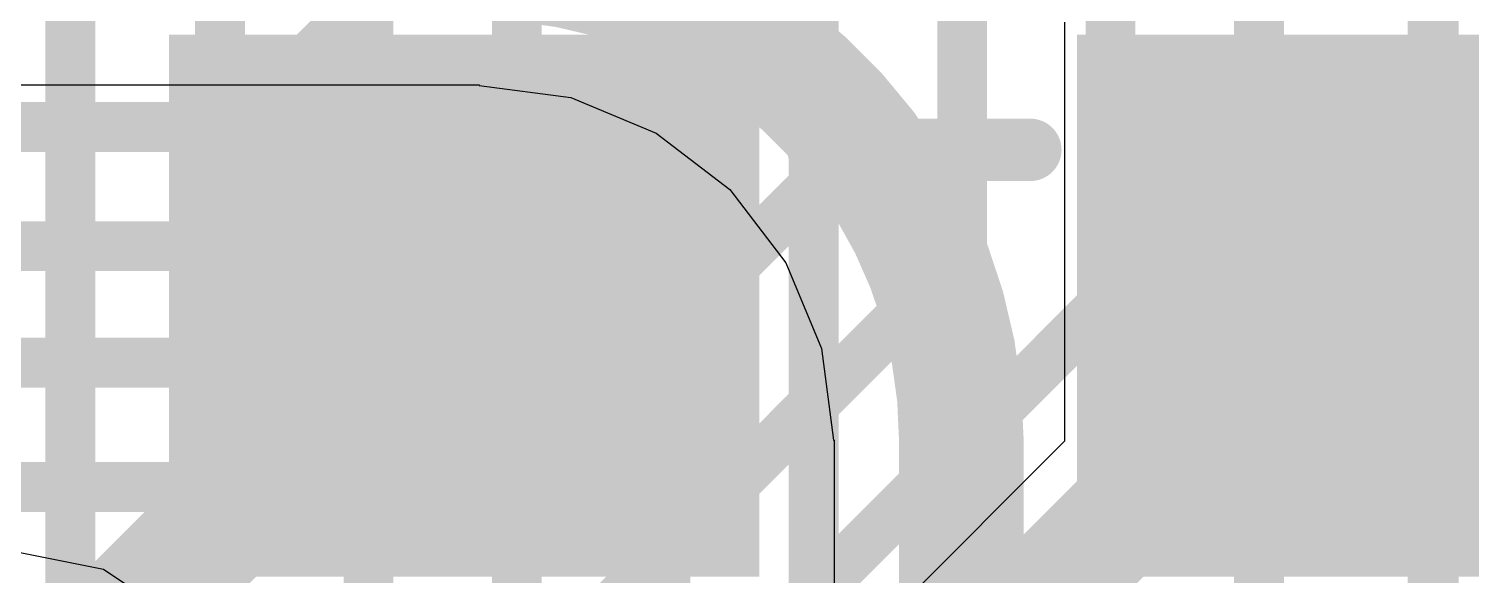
# Model space of a CAD drawing. Header units: inches. Extents: x -6 to 283, y -12 to 154.
# Drawn here: x 27.3 to 30.239, y 2.772 to 3.884 of the extents above; entities that cross this region are included whole.
import ezdxf

# ---------------------------------------------------------------- set-up
doc = ezdxf.new("R2010")
doc.units = ezdxf.units.IN
for name, color, linetype in [('Bottom Layer', 5, 'Continuous'), ('Signal L1', 76, 'Continuous'), ('Signal L2', 6, 'Continuous'), ('Top Layer', 1, 'Continuous'), ('Top Overlay', 2, 'Continuous'), ('Top Paste', 8, 'Continuous'), ('Top Solder', 216, 'Continuous')]:
    doc.layers.add(name, color=color, linetype=linetype)

# ---------------------------------------------------------------- blocks, each defined once
blk = doc.blocks.new('SMD2520_4P_45')
at = {"layer": 'Top Layer'}
for points in [[(-1.425, -0.325), (-0.425, -0.325), (-0.425, -1.225), (-1.425, -1.225)], [(0.425, -0.325), (1.425, -0.325), (1.425, -1.225), (0.425, -1.225)]]:
    blk.add_hatch(color=1, dxfattribs=at).paths.add_polyline_path(points)
at = {"layer": 'Top Paste'}
for points in [[(-1.425, -0.325), (-0.425, -0.325), (-0.425, -1.225), (-1.425, -1.225)], [(0.425, -0.325), (1.425, -0.325), (1.425, -1.225), (0.425, -1.225)]]:
    blk.add_hatch(color=8, dxfattribs=at).paths.add_polyline_path(points)
at = {"layer": 'Top Solder'}
for points in [[(-1.5266, -0.2234), (-0.3234, -0.2234), (-0.3234, -1.3266), (-1.5266, -1.3266)], [(0.3234, -0.2234), (1.5266, -0.2234), (1.5266, -1.3266), (0.3234, -1.3266)]]:
    blk.add_hatch(color=216, dxfattribs=at).paths.add_polyline_path(points)
at = {"layer": 'Top Overlay'}
blk.add_lwpolyline([(0.2032, -1.0922, 0.127, 0.127, 0), (-0.2286, -1.0922, 0.127, 0.127, 0)], format="xyseb", dxfattribs=at)
for points in [[(-0.2604, -1.0922, 0.0635, 0.0635, 1), (-0.1969, -1.0922, 0.0635, 0.0635, 1)], [(0.1714, -1.0922, 0.0635, 0.0635, 1), (0.2349, -1.0922, 0.0635, 0.0635, 1)]]:
    blk.add_lwpolyline(points, format="xyseb", close=True, dxfattribs=at)

msp = doc.modelspace()

# ---------------------------------------------------------------- linework, layer by layer
at = {"layer": 'Bottom Layer'}
for p, q in [((25.1337, 3.7701), (28.2174, 3.7701)), ((28.2174, 3.7701), (28.2174, 3.7686)), ((28.2174, 3.7686), (28.4043, 3.744)), ((28.4043, 3.744), (28.5785, 3.6718)), ((28.5785, 3.6718), (28.7281, 3.557)), ((28.7281, 3.557), (28.8428, 3.4075)), ((28.8428, 3.4075), (28.915, 3.2333)), ((28.915, 3.2333), (28.9396, 3.0464)), ((28.9396, 3.0464), (28.9411, 3.0464)), ((28.9411, 3.0464), (28.9411, -0.9509)), ((27.4519, 2.7834), (27.2518, 2.8232)), ((27.6216, 2.67), (27.4519, 2.7834))]:
    msp.add_line(p, q, dxfattribs=at)
for points in [[(28.2174, 4.0291, 0.254, 0.254, -0.414214), (29.2001, 3.0464, 0.254, 0.254, 0)], [(30.1613, 0.1353, 0.1041, 0.1041, 0), (30.1613, 4.0291, 0.1041, 0.1041, 0)], [(29.2001, -2.7379, 0.254, 0.254, 0), (29.2001, 3.0464, 0.254, 0.254, 0)]]:
    msp.add_lwpolyline(points, format="xyseb", dxfattribs=at)
msp.add_lwpolyline([(29.1366, 3.0464, 0.127, 0.127, 1), (29.2636, 3.0464, 0.127, 0.127, 1)], format="xyseb", close=True, dxfattribs=at)
msp.add_lwpolyline([(29.1366, 3.0464, 0.127, 0.127, 1), (29.2636, 3.0464, 0.127, 0.127, 1)], format="xyseb", close=True, dxfattribs=at)
at = {"layer": 'Signal L1'}
for points in [[(28.5969, 3.6505, 0.1016, 0.1016, 0), (28.5969, 4.681, 0.1016, 0.1016, 0)], [(29.2017, 3.4221, 0.1016, 0.1016, 0), (29.2017, 4.681, 0.1016, 0.1016, 0)], [(29.8065, 3.2622, 0.1016, 0.1016, 0), (29.8065, 4.681, 0.1016, 0.1016, 0)], [(28.2945, 3.776, 0.1016, 0.1016, 0), (28.2945, 4.3297, 0.1016, 0.1016, 0)], [(28.8993, 3.5646, 0.1016, 0.1016, 0), (28.8993, 4.3297, 0.1016, 0.1016, 0)], [(29.5041, 3.3379, 0.1016, 0.1016, 0), (29.5041, 4.3297, 0.1016, 0.1016, 0)], [(27.7296, 3.6839, 0.1016, 0.1016, 0), (27.9921, 3.9464, 0.1016, 0.1016, 0)], [(27.9598, 3.4414, 0.1016, 0.1016, 0), (28.2945, 3.776, 0.1016, 0.1016, 0)], [(23.2743, 3.6839, 0.1016, 0.1016, 0), (27.7296, 3.6839, 0.1016, 0.1016, 0)], [(28.1506, 3.2042, 0.1016, 0.1016, 0), (28.5969, 3.6505, 0.1016, 0.1016, 0)], [(28.2856, 2.9509, 0.1016, 0.1016, 0), (28.8993, 3.5646, 0.1016, 0.1016, 0)], [(23.045, 3.4414, 0.1016, 0.1016, 0), (27.9598, 3.4414, 0.1016, 0.1016, 0)], [(28.4718, 2.6922, 0.1016, 0.1016, 0), (29.2017, 3.4221, 0.1016, 0.1016, 0)], [(28.6067, 2.4405, 0.1016, 0.1016, 0), (29.5041, 3.3379, 0.1016, 0.1016, 0)], [(28.7353, 2.191, 0.1016, 0.1016, 0), (29.8065, 3.2622, 0.1016, 0.1016, 0)], [(22.7718, 3.2042, 0.1016, 0.1016, 0), (28.1506, 3.2042, 0.1016, 0.1016, 0)], [(22.5516, 2.9509, 0.1016, 0.1016, 0), (28.2856, 2.9509, 0.1016, 0.1016, 0)]]:
    msp.add_lwpolyline(points, format="xyseb", dxfattribs=at)
for points in [[(28.2691, 3.776, 0.0508, 0.0508, 1), (28.3199, 3.776, 0.0508, 0.0508, 1)], [(28.2691, 3.776, 0.0508, 0.0508, 1), (28.3199, 3.776, 0.0508, 0.0508, 1)], [(27.7042, 3.6839, 0.0508, 0.0508, 1), (27.755, 3.6839, 0.0508, 0.0508, 1)], [(27.7042, 3.6839, 0.0508, 0.0508, 1), (27.755, 3.6839, 0.0508, 0.0508, 1)], [(28.5715, 3.6505, 0.0508, 0.0508, 1), (28.6223, 3.6505, 0.0508, 0.0508, 1)], [(28.5715, 3.6505, 0.0508, 0.0508, 1), (28.6223, 3.6505, 0.0508, 0.0508, 1)], [(28.8739, 3.5646, 0.0508, 0.0508, 1), (28.9247, 3.5646, 0.0508, 0.0508, 1)], [(28.8739, 3.5646, 0.0508, 0.0508, 1), (28.9247, 3.5646, 0.0508, 0.0508, 1)], [(27.9344, 3.4414, 0.0508, 0.0508, 1), (27.9852, 3.4414, 0.0508, 0.0508, 1)], [(27.9344, 3.4414, 0.0508, 0.0508, 1), (27.9852, 3.4414, 0.0508, 0.0508, 1)], [(29.1763, 3.4221, 0.0508, 0.0508, 1), (29.2271, 3.4221, 0.0508, 0.0508, 1)], [(29.1763, 3.4221, 0.0508, 0.0508, 1), (29.2271, 3.4221, 0.0508, 0.0508, 1)], [(29.4787, 3.3379, 0.0508, 0.0508, 1), (29.5295, 3.3379, 0.0508, 0.0508, 1)], [(29.4787, 3.3379, 0.0508, 0.0508, 1), (29.5295, 3.3379, 0.0508, 0.0508, 1)], [(29.7811, 3.2622, 0.0508, 0.0508, 1), (29.8319, 3.2622, 0.0508, 0.0508, 1)], [(29.7811, 3.2622, 0.0508, 0.0508, 1), (29.8319, 3.2622, 0.0508, 0.0508, 1)], [(28.1252, 3.2042, 0.0508, 0.0508, 1), (28.176, 3.2042, 0.0508, 0.0508, 1)], [(28.1252, 3.2042, 0.0508, 0.0508, 1), (28.176, 3.2042, 0.0508, 0.0508, 1)], [(28.2602, 2.9509, 0.0508, 0.0508, 1), (28.311, 2.9509, 0.0508, 0.0508, 1)], [(28.2602, 2.9509, 0.0508, 0.0508, 1), (28.311, 2.9509, 0.0508, 0.0508, 1)]]:
    msp.add_lwpolyline(points, format="xyseb", close=True, dxfattribs=at)
at = {"layer": 'Signal L2'}
for points in [[(28.5969, -8.2053, 0.1016, 0.1016, 0), (28.5969, 4.681, 0.1016, 0.1016, 0)], [(29.2017, -7.9548, 0.1016, 0.1016, 0), (29.2017, 4.681, 0.1016, 0.1016, 0)], [(29.8065, -7.7004, 0.1016, 0.1016, 0), (29.8065, 4.681, 0.1016, 0.1016, 0)], [(27.3846, -8.6498, 0.1016, 0.1016, 0), (27.3846, 4.6748, 0.1016, 0.1016, 0)], [(27.9921, -8.4558, 0.1016, 0.1016, 0), (27.9921, 4.6724, 0.1016, 0.1016, 0)], [(27.6894, -8.5808, 0.1016, 0.1016, 0), (27.6894, 4.3297, 0.1016, 0.1016, 0)], [(28.2945, -8.3306, 0.1016, 0.1016, 0), (28.2945, 4.3297, 0.1016, 0.1016, 0)], [(28.8993, -8.0801, 0.1016, 0.1016, 0), (28.8993, 4.3297, 0.1016, 0.1016, 0)], [(29.5041, -7.8274, 0.1016, 0.1016, 0), (29.5041, 4.3297, 0.1016, 0.1016, 0)]]:
    msp.add_lwpolyline(points, format="xyseb", dxfattribs=at)
at = {"layer": 'Top Layer'}
for p, q in [((29.4101, 3.8973), (29.4101, 3.0442)), ((29.4101, 3.0442), (28.9337, 2.5678))]:
    msp.add_line(p, q, dxfattribs=at)
for points in [[(27.8641, 2.9973, 0.254, 0.254, 0), (28.1871, 3.3203, 0.254, 0.254, 0)], [(29.626, 2.9592, 0.1778, 0.1778, 0), (29.9765, 3.3097, 0.1778, 0.1778, 0)], [(29.9765, 3.3097, 0.1778, 0.1778, 0), (30.0371, 3.3097, 0.1778, 0.1778, 0)], [(27.3578, 2.5428, 0.254, 0.254, 0), (27.8123, 2.9973, 0.254, 0.254, 0)], [(27.8123, 2.9973, 0.254, 0.254, 0), (27.8641, 2.9973, 0.254, 0.254, 0)], [(29.0894, 2.4121, 0.1778, 0.1778, 0), (29.626, 2.9488, 0.1778, 0.1778, 0)], [(29.626, 2.9488, 0.1778, 0.1778, 0), (29.626, 2.9592, 0.1778, 0.1778, 0)]]:
    msp.add_lwpolyline(points, format="xyseb", dxfattribs=at)
for points in [[(28.1236, 3.3203, 0.127, 0.127, 1), (28.2506, 3.3203, 0.127, 0.127, 1)], [(29.932, 3.3097, 0.0889, 0.0889, 1), (30.0209, 3.3097, 0.0889, 0.0889, 1)], [(29.932, 3.3097, 0.0889, 0.0889, 1), (30.0209, 3.3097, 0.0889, 0.0889, 1)], [(29.9926, 3.3097, 0.0889, 0.0889, 1), (30.0815, 3.3097, 0.0889, 0.0889, 1)], [(27.7488, 2.9973, 0.127, 0.127, 1), (27.8758, 2.9973, 0.127, 0.127, 1)], [(27.7488, 2.9973, 0.127, 0.127, 1), (27.8758, 2.9973, 0.127, 0.127, 1)], [(27.8006, 2.9973, 0.127, 0.127, 1), (27.9276, 2.9973, 0.127, 0.127, 1)], [(27.8006, 2.9973, 0.127, 0.127, 1), (27.9276, 2.9973, 0.127, 0.127, 1)], [(29.5815, 2.9592, 0.0889, 0.0889, 1), (29.6704, 2.9592, 0.0889, 0.0889, 1)], [(29.5815, 2.9592, 0.0889, 0.0889, 1), (29.6704, 2.9592, 0.0889, 0.0889, 1)], [(29.5815, 2.9488, 0.0889, 0.0889, 1), (29.6704, 2.9488, 0.0889, 0.0889, 1)], [(29.5815, 2.9488, 0.0889, 0.0889, 1), (29.6704, 2.9488, 0.0889, 0.0889, 1)]]:
    msp.add_lwpolyline(points, format="xyseb", close=True, dxfattribs=at)

# ---------------------------------------------------------------- block references
at = {"rotation": 180}
msp.add_blockref('SMD2520_4P_45', (29.1121, 2.5453), dxfattribs=at)

doc.saveas('drawing.dxf')
